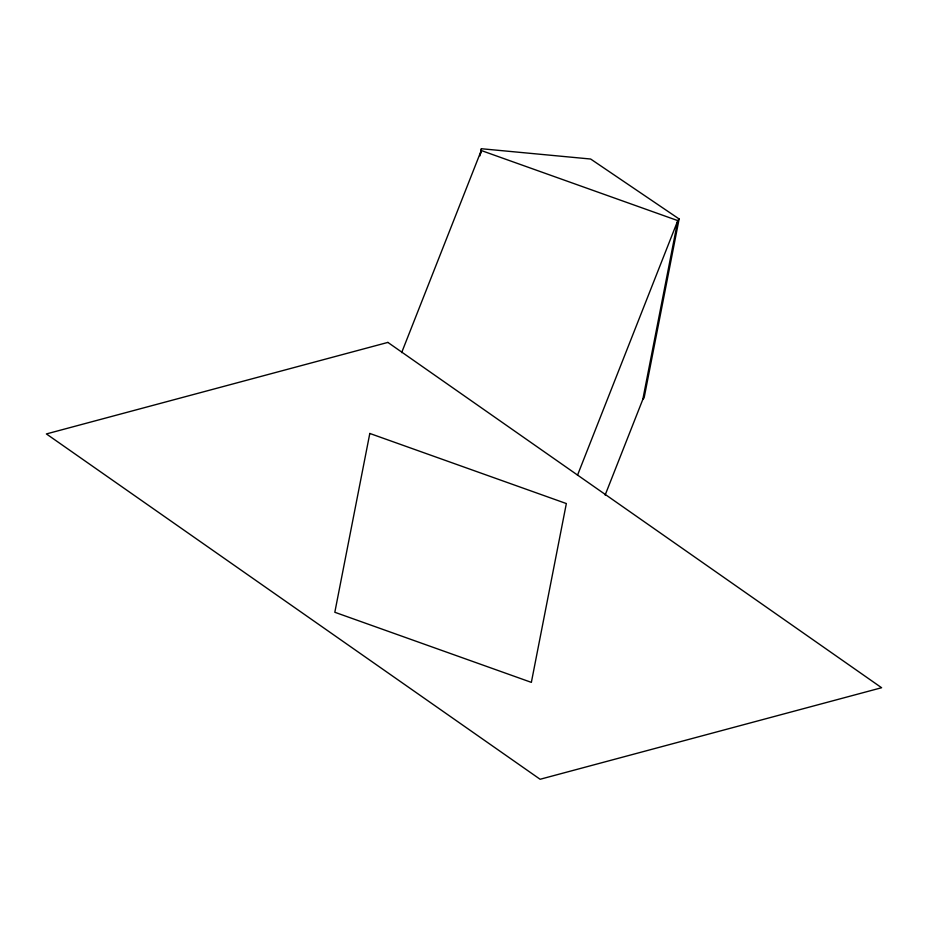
<?xml version="1.0" encoding="UTF-8"?>
<svg xmlns="http://www.w3.org/2000/svg" width="928" height="928" viewBox="0 0 928 928"><rect width="100%" height="100%" fill="white"/><g stroke="black" fill="none" stroke-linecap="round" stroke-linejoin="round"><path stroke-width="1.39" d="M605.126 495.1L642.814 399.434L644.136 397.776L679.122 218.962L590.649 159.024L481.388 148.735L480.704 153.352M479.996 155.834L481.388 148.735M642.814 399.434L677.788 220.62L679.122 218.962M401.65 352.617L481.261 150.522L677.788 220.62L577.483 475.264M369.808 433.457L334.822 612.271L531.361 682.37L566.347 503.556L369.808 433.457M387.881 342.409L46.4 433.933L540.119 779.265L881.6 687.729L387.881 342.409"/></g></svg>
